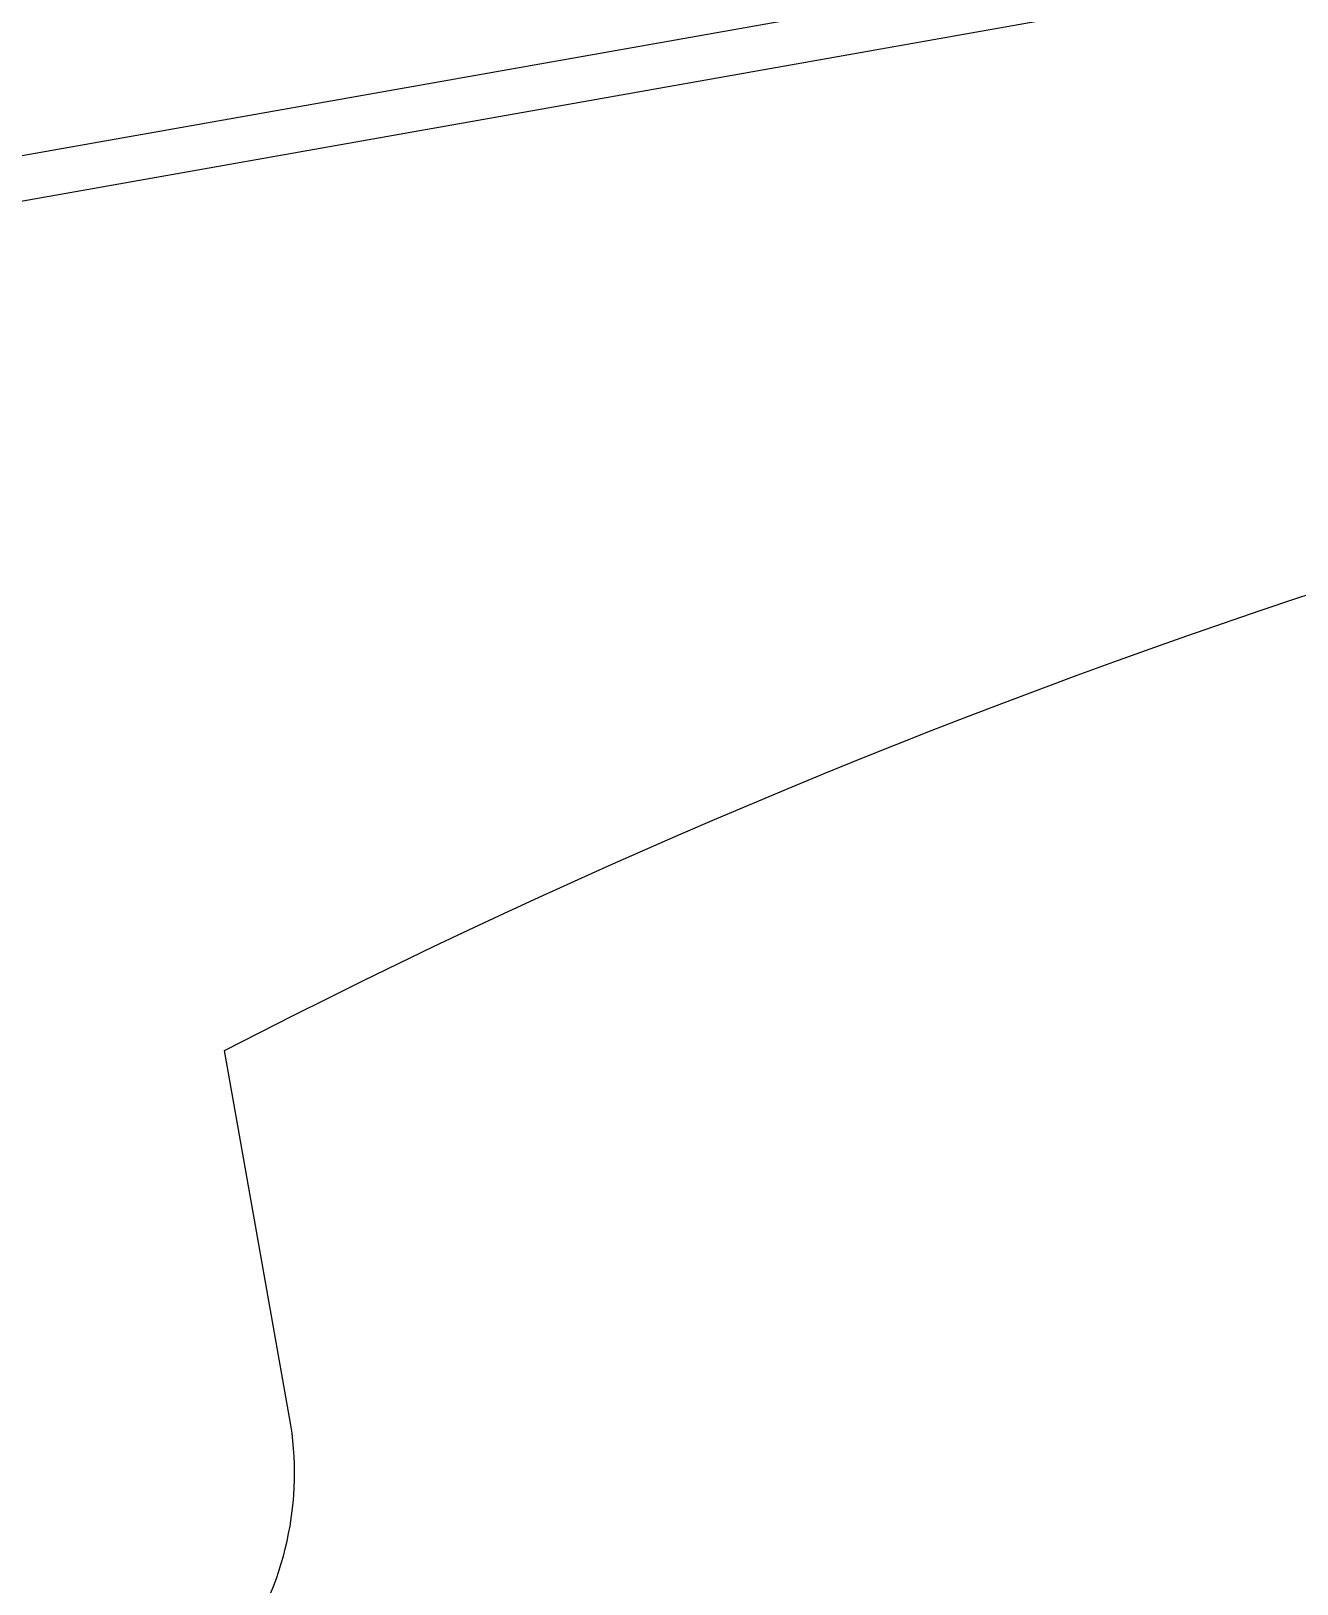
# Model space of a CAD drawing. Header units: millimetres. Extents: x -8417289 to 9420486, y 0 to 166066.
# Drawn here: x 73302.38 to 73306.52, y 105908.38 to 105913.45 of the extents above; entities that cross this region are included whole.
import ezdxf

# ---------------------------------------------------------------- set-up
doc = ezdxf.new("R2010")
doc.units = ezdxf.units.MM
doc.header["$MEASUREMENT"] = 0
doc.layers.add('АР_Размеры', color=175, linetype='Continuous', lineweight=9)
doc.layers.add('АР_Сущ Несущая стена', color=216, linetype='Continuous', lineweight=30)

msp = doc.modelspace()

# ---------------------------------------------------------------- linework, layer by layer
at = {"layer": 'АР_Размеры', "color": 5, "lineweight": 0, "ltscale": 100, "transparency": 33554687}
msp.add_lwpolyline([(73340.1577, 105919.7456), (73300.5355, 105912.7231)], dxfattribs=at)
msp.add_lwpolyline([(73340.1577, 105919.7456), (73300.5355, 105912.7231)], dxfattribs=at)
msp.add_lwpolyline([(73340.1577, 105919.7456), (73300.5355, 105912.7231)], dxfattribs=at)
msp.add_lwpolyline([(73340.1577, 105919.7456), (73300.5355, 105912.7231)], dxfattribs=at)
msp.add_lwpolyline([(73340.1577, 105919.7456), (73300.5355, 105912.7231)], dxfattribs=at)
msp.add_lwpolyline([(73340.1577, 105919.7456), (73300.5355, 105912.7231)], dxfattribs=at)
msp.add_lwpolyline([(73340.1577, 105919.7456), (73300.5355, 105912.7231)], dxfattribs=at)
msp.add_lwpolyline([(73340.1577, 105919.7456), (73300.5355, 105912.7231)], dxfattribs=at)
msp.add_lwpolyline([(73340.1577, 105919.7456), (73300.5355, 105912.7231)], dxfattribs=at)
msp.add_lwpolyline([(73340.1577, 105919.7456), (73300.5355, 105912.7231)], dxfattribs=at)
msp.add_lwpolyline([(73340.1577, 105919.7456), (73300.5355, 105912.7231)], dxfattribs=at)
msp.add_lwpolyline([(73340.1577, 105919.7456), (73300.5355, 105912.7231)], dxfattribs=at)
msp.add_lwpolyline([(73340.1577, 105919.7456), (73300.5355, 105912.7231)], dxfattribs=at)
msp.add_lwpolyline([(73340.1577, 105919.7456), (73300.5355, 105912.7231)], dxfattribs=at)
msp.add_lwpolyline([(73340.1577, 105919.7456), (73300.5355, 105912.7231)], dxfattribs=at)
msp.add_lwpolyline([(73340.1577, 105919.7456), (73300.5355, 105912.7231)], dxfattribs=at)
msp.add_lwpolyline([(73340.1577, 105919.7456), (73300.5355, 105912.7231)], dxfattribs=at)
msp.add_lwpolyline([(73340.1577, 105919.7456), (73300.5355, 105912.7231)], dxfattribs=at)
msp.add_lwpolyline([(73340.1577, 105919.7456), (73300.5355, 105912.7231)], dxfattribs=at)
msp.add_lwpolyline([(73340.1577, 105919.7456), (73300.5355, 105912.7231)], dxfattribs=at)
msp.add_lwpolyline([(73340.1577, 105919.7456), (73300.5355, 105912.7231)], dxfattribs=at)
msp.add_lwpolyline([(73340.1577, 105919.7456), (73300.5355, 105912.7231)], dxfattribs=at)
msp.add_lwpolyline([(73340.1577, 105919.7456), (73300.5355, 105912.7231)], dxfattribs=at)
msp.add_lwpolyline([(73340.1577, 105919.7456), (73300.5355, 105912.7231)], dxfattribs=at)
msp.add_lwpolyline([(73340.1577, 105919.7456), (73300.5355, 105912.7231)], dxfattribs=at)
msp.add_lwpolyline([(73340.1577, 105919.7456), (73300.5355, 105912.7231)], dxfattribs=at)
msp.add_lwpolyline([(73340.1577, 105919.7456), (73300.5355, 105912.7231)], dxfattribs=at)
msp.add_lwpolyline([(73340.1577, 105919.7456), (73300.5355, 105912.7231)], dxfattribs=at)
msp.add_lwpolyline([(73340.1577, 105919.7456), (73300.5355, 105912.7231)], dxfattribs=at)
msp.add_lwpolyline([(73340.1577, 105919.7456), (73300.5355, 105912.7231)], dxfattribs=at)
msp.add_lwpolyline([(73340.1577, 105919.7456), (73300.5355, 105912.7231)], dxfattribs=at)
msp.add_lwpolyline([(73340.1577, 105919.7456), (73300.5355, 105912.7231)], dxfattribs=at)
msp.add_lwpolyline([(73340.1577, 105919.7456), (73300.5355, 105912.7231)], dxfattribs=at)
msp.add_lwpolyline([(73340.1577, 105919.7456), (73300.5355, 105912.7231)], dxfattribs=at)
msp.add_lwpolyline([(73340.1577, 105919.7456), (73300.5355, 105912.7231)], dxfattribs=at)
msp.add_lwpolyline([(73340.1577, 105919.7456), (73300.5355, 105912.7231)], dxfattribs=at)
msp.add_lwpolyline([(73340.1577, 105919.7456), (73300.5355, 105912.7231)], dxfattribs=at)
msp.add_lwpolyline([(73340.1577, 105919.7456), (73300.5355, 105912.7231)], dxfattribs=at)
msp.add_lwpolyline([(73340.1577, 105919.7456), (73300.5355, 105912.7231)], dxfattribs=at)
msp.add_lwpolyline([(73340.1577, 105919.7456), (73300.5355, 105912.7231)], dxfattribs=at)
msp.add_lwpolyline([(73340.1577, 105919.7456), (73300.5355, 105912.7231)], dxfattribs=at)
msp.add_lwpolyline([(73340.1577, 105919.7456), (73300.5355, 105912.7231)], dxfattribs=at)
msp.add_lwpolyline([(73340.1577, 105919.7456), (73300.5355, 105912.7231)], dxfattribs=at)
msp.add_lwpolyline([(73340.1577, 105919.7456), (73300.5355, 105912.7231)], dxfattribs=at)
msp.add_lwpolyline([(73340.1577, 105919.7456), (73300.5355, 105912.7231)], dxfattribs=at)
msp.add_lwpolyline([(73340.1577, 105919.7456), (73300.5355, 105912.7231)], dxfattribs=at)
msp.add_lwpolyline([(73340.1577, 105919.7456), (73300.5355, 105912.7231)], dxfattribs=at)
msp.add_lwpolyline([(73340.1577, 105919.7456), (73300.5355, 105912.7231)], dxfattribs=at)
for points in [[(73286.9386, 105914.4522, -0.164997), (73288.8058, 105911.0541), (73288.8271, 105910.934, 0.414304), (73289.3217, 105910.5883), (73293.0433, 105911.2479, 0.228696), (73293.3441, 105911.4649, -0.319049), (73293.7875, 105911.683, -0.319002), (73294.1396, 105911.3363), (73294.3523, 105910.1358, -0.4144), (73294.2042, 105909.9238), (73293.9641, 105909.8812, 0.668339), (73293.8912, 105909.5512), (73295.3045, 105908.5635, 0.198883), (73295.7145, 105908.4729), (73299.7962, 105909.1964, 0.198883), (73300.1502, 105909.4223), (73301.1379, 105910.8356, 0.668339), (73300.9561, 105911.1204), (73300.716, 105911.0779, -0.4144), (73300.504, 105911.2261), (73300.2912, 105912.4266, -0.710202), (73300.994, 105912.8208, 0.228696), (73301.3511, 105912.7203), (73310.5246, 105914.3462, 0.414362)], [(73286.9386, 105914.4522, -0.164997), (73288.8058, 105911.0541), (73288.8271, 105910.934, 0.414304), (73289.3217, 105910.5883), (73293.0433, 105911.2479, 0.228696), (73293.3441, 105911.4649, -0.319049), (73293.7875, 105911.683, -0.319002), (73294.1396, 105911.3363), (73294.3523, 105910.1358, -0.4144), (73294.2042, 105909.9238), (73293.9641, 105909.8812, 0.668339), (73293.8912, 105909.5512), (73295.3045, 105908.5635, 0.198883), (73295.7145, 105908.4729), (73299.7962, 105909.1964, 0.198883), (73300.1502, 105909.4223), (73301.1379, 105910.8356, 0.668339), (73300.9561, 105911.1204), (73300.716, 105911.0779, -0.4144), (73300.504, 105911.2261), (73300.2912, 105912.4266, -0.710202), (73300.994, 105912.8208, 0.228696), (73301.3511, 105912.7203), (73310.5246, 105914.3462, 0.414362)], [(73286.9386, 105914.4522, -0.164997), (73288.8058, 105911.0541), (73288.8271, 105910.934, 0.414304), (73289.3217, 105910.5883), (73293.0433, 105911.2479, 0.228696), (73293.3441, 105911.4649, -0.319049), (73293.7875, 105911.683, -0.319002), (73294.1396, 105911.3363), (73294.3523, 105910.1358, -0.4144), (73294.2042, 105909.9238), (73293.9641, 105909.8812, 0.668339), (73293.8912, 105909.5512), (73295.3045, 105908.5635, 0.198883), (73295.7145, 105908.4729), (73299.7962, 105909.1964, 0.198883), (73300.1502, 105909.4223), (73301.1379, 105910.8356, 0.668339), (73300.9561, 105911.1204), (73300.716, 105911.0779, -0.4144), (73300.504, 105911.2261), (73300.2912, 105912.4266, -0.710202), (73300.994, 105912.8208, 0.228696), (73301.3511, 105912.7203), (73310.5246, 105914.3462, 0.414362)], [(73286.9386, 105914.4522, -0.164997), (73288.8058, 105911.0541), (73288.8271, 105910.934, 0.414304), (73289.3217, 105910.5883), (73293.0433, 105911.2479, 0.228696), (73293.3441, 105911.4649, -0.319049), (73293.7875, 105911.683, -0.319002), (73294.1396, 105911.3363), (73294.3523, 105910.1358, -0.4144), (73294.2042, 105909.9238), (73293.9641, 105909.8812, 0.668339), (73293.8912, 105909.5512), (73295.3045, 105908.5635, 0.198883), (73295.7145, 105908.4729), (73299.7962, 105909.1964, 0.198883), (73300.1502, 105909.4223), (73301.1379, 105910.8356, 0.668339), (73300.9561, 105911.1204), (73300.716, 105911.0779, -0.4144), (73300.504, 105911.2261), (73300.2912, 105912.4266, -0.710202), (73300.994, 105912.8208, 0.228696), (73301.3511, 105912.7203), (73310.5246, 105914.3462, 0.414362)], [(73286.9386, 105914.4522, -0.164997), (73288.8058, 105911.0541), (73288.8271, 105910.934, 0.414304), (73289.3217, 105910.5883), (73293.0433, 105911.2479, 0.228696), (73293.3441, 105911.4649, -0.319049), (73293.7875, 105911.683, -0.319002), (73294.1396, 105911.3363), (73294.3523, 105910.1358, -0.4144), (73294.2042, 105909.9238), (73293.9641, 105909.8812, 0.668339), (73293.8912, 105909.5512), (73295.3045, 105908.5635, 0.198883), (73295.7145, 105908.4729), (73299.7962, 105909.1964, 0.198883), (73300.1502, 105909.4223), (73301.1379, 105910.8356, 0.668339), (73300.9561, 105911.1204), (73300.716, 105911.0779, -0.4144), (73300.504, 105911.2261), (73300.2912, 105912.4266, -0.710202), (73300.994, 105912.8208, 0.228696), (73301.3511, 105912.7203), (73310.5246, 105914.3462, 0.414362)], [(73286.9386, 105914.4522, -0.164997), (73288.8058, 105911.0541), (73288.8271, 105910.934, 0.414304), (73289.3217, 105910.5883), (73293.0433, 105911.2479, 0.228696), (73293.3441, 105911.4649, -0.319049), (73293.7875, 105911.683, -0.319002), (73294.1396, 105911.3363), (73294.3523, 105910.1358, -0.4144), (73294.2042, 105909.9238), (73293.9641, 105909.8812, 0.668339), (73293.8912, 105909.5512), (73295.3045, 105908.5635, 0.198883), (73295.7145, 105908.4729), (73299.7962, 105909.1964, 0.198883), (73300.1502, 105909.4223), (73301.1379, 105910.8356, 0.668339), (73300.9561, 105911.1204), (73300.716, 105911.0779, -0.4144), (73300.504, 105911.2261), (73300.2912, 105912.4266, -0.710202), (73300.994, 105912.8208, 0.228696), (73301.3511, 105912.7203), (73310.5246, 105914.3462, 0.414362)], [(73286.9386, 105914.4522, -0.164997), (73288.8058, 105911.0541), (73288.8271, 105910.934, 0.414304), (73289.3217, 105910.5883), (73293.0433, 105911.2479, 0.228696), (73293.3441, 105911.4649, -0.319049), (73293.7875, 105911.683, -0.319002), (73294.1396, 105911.3363), (73294.3523, 105910.1358, -0.4144), (73294.2042, 105909.9238), (73293.9641, 105909.8812, 0.668339), (73293.8912, 105909.5512), (73295.3045, 105908.5635, 0.198883), (73295.7145, 105908.4729), (73299.7962, 105909.1964, 0.198883), (73300.1502, 105909.4223), (73301.1379, 105910.8356, 0.668339), (73300.9561, 105911.1204), (73300.716, 105911.0779, -0.4144), (73300.504, 105911.2261), (73300.2912, 105912.4266, -0.710202), (73300.994, 105912.8208, 0.228696), (73301.3511, 105912.7203), (73310.5246, 105914.3462, 0.414362)], [(73286.9386, 105914.4522, -0.164997), (73288.8058, 105911.0541), (73288.8271, 105910.934, 0.414304), (73289.3217, 105910.5883), (73293.0433, 105911.2479, 0.228696), (73293.3441, 105911.4649, -0.319049), (73293.7875, 105911.683, -0.319002), (73294.1396, 105911.3363), (73294.3523, 105910.1358, -0.4144), (73294.2042, 105909.9238), (73293.9641, 105909.8812, 0.668339), (73293.8912, 105909.5512), (73295.3045, 105908.5635, 0.198883), (73295.7145, 105908.4729), (73299.7962, 105909.1964, 0.198883), (73300.1502, 105909.4223), (73301.1379, 105910.8356, 0.668339), (73300.9561, 105911.1204), (73300.716, 105911.0779, -0.4144), (73300.504, 105911.2261), (73300.2912, 105912.4266, -0.710202), (73300.994, 105912.8208, 0.228696), (73301.3511, 105912.7203), (73310.5246, 105914.3462, 0.414362)], [(73286.9386, 105914.4522, -0.164997), (73288.8058, 105911.0541), (73288.8271, 105910.934, 0.414304), (73289.3217, 105910.5883), (73293.0433, 105911.2479, 0.228696), (73293.3441, 105911.4649, -0.319049), (73293.7875, 105911.683, -0.319002), (73294.1396, 105911.3363), (73294.3523, 105910.1358, -0.4144), (73294.2042, 105909.9238), (73293.9641, 105909.8812, 0.668339), (73293.8912, 105909.5512), (73295.3045, 105908.5635, 0.198883), (73295.7145, 105908.4729), (73299.7962, 105909.1964, 0.198883), (73300.1502, 105909.4223), (73301.1379, 105910.8356, 0.668339), (73300.9561, 105911.1204), (73300.716, 105911.0779, -0.4144), (73300.504, 105911.2261), (73300.2912, 105912.4266, -0.710202), (73300.994, 105912.8208, 0.228696), (73301.3511, 105912.7203), (73310.5246, 105914.3462, 0.414362)], [(73286.9386, 105914.4522, -0.164997), (73288.8058, 105911.0541), (73288.8271, 105910.934, 0.414304), (73289.3217, 105910.5883), (73293.0433, 105911.2479, 0.228696), (73293.3441, 105911.4649, -0.319049), (73293.7875, 105911.683, -0.319002), (73294.1396, 105911.3363), (73294.3523, 105910.1358, -0.4144), (73294.2042, 105909.9238), (73293.9641, 105909.8812, 0.668339), (73293.8912, 105909.5512), (73295.3045, 105908.5635, 0.198883), (73295.7145, 105908.4729), (73299.7962, 105909.1964, 0.198883), (73300.1502, 105909.4223), (73301.1379, 105910.8356, 0.668339), (73300.9561, 105911.1204), (73300.716, 105911.0779, -0.4144), (73300.504, 105911.2261), (73300.2912, 105912.4266, -0.710202), (73300.994, 105912.8208, 0.228696), (73301.3511, 105912.7203), (73310.5246, 105914.3462, 0.414362)], [(73286.9386, 105914.4522, -0.164997), (73288.8058, 105911.0541), (73288.8271, 105910.934, 0.414304), (73289.3217, 105910.5883), (73293.0433, 105911.2479, 0.228696), (73293.3441, 105911.4649, -0.319049), (73293.7875, 105911.683, -0.319002), (73294.1396, 105911.3363), (73294.3523, 105910.1358, -0.4144), (73294.2042, 105909.9238), (73293.9641, 105909.8812, 0.668339), (73293.8912, 105909.5512), (73295.3045, 105908.5635, 0.198883), (73295.7145, 105908.4729), (73299.7962, 105909.1964, 0.198883), (73300.1502, 105909.4223), (73301.1379, 105910.8356, 0.668339), (73300.9561, 105911.1204), (73300.716, 105911.0779, -0.4144), (73300.504, 105911.2261), (73300.2912, 105912.4266, -0.710202), (73300.994, 105912.8208, 0.228696), (73301.3511, 105912.7203), (73310.5246, 105914.3462, 0.414362)], [(73286.9386, 105914.4522, -0.164997), (73288.8058, 105911.0541), (73288.8271, 105910.934, 0.414304), (73289.3217, 105910.5883), (73293.0433, 105911.2479, 0.228696), (73293.3441, 105911.4649, -0.319049), (73293.7875, 105911.683, -0.319002), (73294.1396, 105911.3363), (73294.3523, 105910.1358, -0.4144), (73294.2042, 105909.9238), (73293.9641, 105909.8812, 0.668339), (73293.8912, 105909.5512), (73295.3045, 105908.5635, 0.198883), (73295.7145, 105908.4729), (73299.7962, 105909.1964, 0.198883), (73300.1502, 105909.4223), (73301.1379, 105910.8356, 0.668339), (73300.9561, 105911.1204), (73300.716, 105911.0779, -0.4144), (73300.504, 105911.2261), (73300.2912, 105912.4266, -0.710202), (73300.994, 105912.8208, 0.228696), (73301.3511, 105912.7203), (73310.5246, 105914.3462, 0.414362)], [(73286.9386, 105914.4522, -0.164997), (73288.8058, 105911.0541), (73288.8271, 105910.934, 0.414304), (73289.3217, 105910.5883), (73293.0433, 105911.2479, 0.228696), (73293.3441, 105911.4649, -0.319049), (73293.7875, 105911.683, -0.319002), (73294.1396, 105911.3363), (73294.3523, 105910.1358, -0.4144), (73294.2042, 105909.9238), (73293.9641, 105909.8812, 0.668339), (73293.8912, 105909.5512), (73295.3045, 105908.5635, 0.198883), (73295.7145, 105908.4729), (73299.7962, 105909.1964, 0.198883), (73300.1502, 105909.4223), (73301.1379, 105910.8356, 0.668339), (73300.9561, 105911.1204), (73300.716, 105911.0779, -0.4144), (73300.504, 105911.2261), (73300.2912, 105912.4266, -0.710202), (73300.994, 105912.8208, 0.228696), (73301.3511, 105912.7203), (73310.5246, 105914.3462, 0.414362)], [(73286.9386, 105914.4522, -0.164997), (73288.8058, 105911.0541), (73288.8271, 105910.934, 0.414304), (73289.3217, 105910.5883), (73293.0433, 105911.2479, 0.228696), (73293.3441, 105911.4649, -0.319049), (73293.7875, 105911.683, -0.319002), (73294.1396, 105911.3363), (73294.3523, 105910.1358, -0.4144), (73294.2042, 105909.9238), (73293.9641, 105909.8812, 0.668339), (73293.8912, 105909.5512), (73295.3045, 105908.5635, 0.198883), (73295.7145, 105908.4729), (73299.7962, 105909.1964, 0.198883), (73300.1502, 105909.4223), (73301.1379, 105910.8356, 0.668339), (73300.9561, 105911.1204), (73300.716, 105911.0779, -0.4144), (73300.504, 105911.2261), (73300.2912, 105912.4266, -0.710202), (73300.994, 105912.8208, 0.228696), (73301.3511, 105912.7203), (73310.5246, 105914.3462, 0.414362)], [(73286.9386, 105914.4522, -0.164997), (73288.8058, 105911.0541), (73288.8271, 105910.934, 0.414304), (73289.3217, 105910.5883), (73293.0433, 105911.2479, 0.228696), (73293.3441, 105911.4649, -0.319049), (73293.7875, 105911.683, -0.319002), (73294.1396, 105911.3363), (73294.3523, 105910.1358, -0.4144), (73294.2042, 105909.9238), (73293.9641, 105909.8812, 0.668339), (73293.8912, 105909.5512), (73295.3045, 105908.5635, 0.198883), (73295.7145, 105908.4729), (73299.7962, 105909.1964, 0.198883), (73300.1502, 105909.4223), (73301.1379, 105910.8356, 0.668339), (73300.9561, 105911.1204), (73300.716, 105911.0779, -0.4144), (73300.504, 105911.2261), (73300.2912, 105912.4266, -0.710202), (73300.994, 105912.8208, 0.228696), (73301.3511, 105912.7203), (73310.5246, 105914.3462, 0.414362)], [(73286.9386, 105914.4522, -0.164997), (73288.8058, 105911.0541), (73288.8271, 105910.934, 0.414304), (73289.3217, 105910.5883), (73293.0433, 105911.2479, 0.228696), (73293.3441, 105911.4649, -0.319049), (73293.7875, 105911.683, -0.319002), (73294.1396, 105911.3363), (73294.3523, 105910.1358, -0.4144), (73294.2042, 105909.9238), (73293.9641, 105909.8812, 0.668339), (73293.8912, 105909.5512), (73295.3045, 105908.5635, 0.198883), (73295.7145, 105908.4729), (73299.7962, 105909.1964, 0.198883), (73300.1502, 105909.4223), (73301.1379, 105910.8356, 0.668339), (73300.9561, 105911.1204), (73300.716, 105911.0779, -0.4144), (73300.504, 105911.2261), (73300.2912, 105912.4266, -0.710202), (73300.994, 105912.8208, 0.228696), (73301.3511, 105912.7203), (73310.5246, 105914.3462, 0.414362)], [(73286.9386, 105914.4522, -0.164997), (73288.8058, 105911.0541), (73288.8271, 105910.934, 0.414304), (73289.3217, 105910.5883), (73293.0433, 105911.2479, 0.228696), (73293.3441, 105911.4649, -0.319049), (73293.7875, 105911.683, -0.319002), (73294.1396, 105911.3363), (73294.3523, 105910.1358, -0.4144), (73294.2042, 105909.9238), (73293.9641, 105909.8812, 0.668339), (73293.8912, 105909.5512), (73295.3045, 105908.5635, 0.198883), (73295.7145, 105908.4729), (73299.7962, 105909.1964, 0.198883), (73300.1502, 105909.4223), (73301.1379, 105910.8356, 0.668339), (73300.9561, 105911.1204), (73300.716, 105911.0779, -0.4144), (73300.504, 105911.2261), (73300.2912, 105912.4266, -0.710202), (73300.994, 105912.8208, 0.228696), (73301.3511, 105912.7203), (73310.5246, 105914.3462, 0.414362)], [(73286.9386, 105914.4522, -0.164997), (73288.8058, 105911.0541), (73288.8271, 105910.934, 0.414304), (73289.3217, 105910.5883), (73293.0433, 105911.2479, 0.228696), (73293.3441, 105911.4649, -0.319049), (73293.7875, 105911.683, -0.319002), (73294.1396, 105911.3363), (73294.3523, 105910.1358, -0.4144), (73294.2042, 105909.9238), (73293.9641, 105909.8812, 0.668339), (73293.8912, 105909.5512), (73295.3045, 105908.5635, 0.198883), (73295.7145, 105908.4729), (73299.7962, 105909.1964, 0.198883), (73300.1502, 105909.4223), (73301.1379, 105910.8356, 0.668339), (73300.9561, 105911.1204), (73300.716, 105911.0779, -0.4144), (73300.504, 105911.2261), (73300.2912, 105912.4266, -0.710202), (73300.994, 105912.8208, 0.228696), (73301.3511, 105912.7203), (73310.5246, 105914.3462, 0.414362)], [(73286.9386, 105914.4522, -0.164997), (73288.8058, 105911.0541), (73288.8271, 105910.934, 0.414304), (73289.3217, 105910.5883), (73293.0433, 105911.2479, 0.228696), (73293.3441, 105911.4649, -0.319049), (73293.7875, 105911.683, -0.319002), (73294.1396, 105911.3363), (73294.3523, 105910.1358, -0.4144), (73294.2042, 105909.9238), (73293.9641, 105909.8812, 0.668339), (73293.8912, 105909.5512), (73295.3045, 105908.5635, 0.198883), (73295.7145, 105908.4729), (73299.7962, 105909.1964, 0.198883), (73300.1502, 105909.4223), (73301.1379, 105910.8356, 0.668339), (73300.9561, 105911.1204), (73300.716, 105911.0779, -0.4144), (73300.504, 105911.2261), (73300.2912, 105912.4266, -0.710202), (73300.994, 105912.8208, 0.228696), (73301.3511, 105912.7203), (73310.5246, 105914.3462, 0.414362)], [(73286.9386, 105914.4522, -0.164997), (73288.8058, 105911.0541), (73288.8271, 105910.934, 0.414304), (73289.3217, 105910.5883), (73293.0433, 105911.2479, 0.228696), (73293.3441, 105911.4649, -0.319049), (73293.7875, 105911.683, -0.319002), (73294.1396, 105911.3363), (73294.3523, 105910.1358, -0.4144), (73294.2042, 105909.9238), (73293.9641, 105909.8812, 0.668339), (73293.8912, 105909.5512), (73295.3045, 105908.5635, 0.198883), (73295.7145, 105908.4729), (73299.7962, 105909.1964, 0.198883), (73300.1502, 105909.4223), (73301.1379, 105910.8356, 0.668339), (73300.9561, 105911.1204), (73300.716, 105911.0779, -0.4144), (73300.504, 105911.2261), (73300.2912, 105912.4266, -0.710202), (73300.994, 105912.8208, 0.228696), (73301.3511, 105912.7203), (73310.5246, 105914.3462, 0.414362)], [(73286.9386, 105914.4522, -0.164997), (73288.8058, 105911.0541), (73288.8271, 105910.934, 0.414304), (73289.3217, 105910.5883), (73293.0433, 105911.2479, 0.228696), (73293.3441, 105911.4649, -0.319049), (73293.7875, 105911.683, -0.319002), (73294.1396, 105911.3363), (73294.3523, 105910.1358, -0.4144), (73294.2042, 105909.9238), (73293.9641, 105909.8812, 0.668339), (73293.8912, 105909.5512), (73295.3045, 105908.5635, 0.198883), (73295.7145, 105908.4729), (73299.7962, 105909.1964, 0.198883), (73300.1502, 105909.4223), (73301.1379, 105910.8356, 0.668339), (73300.9561, 105911.1204), (73300.716, 105911.0779, -0.4144), (73300.504, 105911.2261), (73300.2912, 105912.4266, -0.710202), (73300.994, 105912.8208, 0.228696), (73301.3511, 105912.7203), (73310.5246, 105914.3462, 0.414362)], [(73286.9386, 105914.4522, -0.164997), (73288.8058, 105911.0541), (73288.8271, 105910.934, 0.414304), (73289.3217, 105910.5883), (73293.0433, 105911.2479, 0.228696), (73293.3441, 105911.4649, -0.319049), (73293.7875, 105911.683, -0.319002), (73294.1396, 105911.3363), (73294.3523, 105910.1358, -0.4144), (73294.2042, 105909.9238), (73293.9641, 105909.8812, 0.668339), (73293.8912, 105909.5512), (73295.3045, 105908.5635, 0.198883), (73295.7145, 105908.4729), (73299.7962, 105909.1964, 0.198883), (73300.1502, 105909.4223), (73301.1379, 105910.8356, 0.668339), (73300.9561, 105911.1204), (73300.716, 105911.0779, -0.4144), (73300.504, 105911.2261), (73300.2912, 105912.4266, -0.710202), (73300.994, 105912.8208, 0.228696), (73301.3511, 105912.7203), (73310.5246, 105914.3462, 0.414362)], [(73286.9386, 105914.4522, -0.164997), (73288.8058, 105911.0541), (73288.8271, 105910.934, 0.414304), (73289.3217, 105910.5883), (73293.0433, 105911.2479, 0.228696), (73293.3441, 105911.4649, -0.319049), (73293.7875, 105911.683, -0.319002), (73294.1396, 105911.3363), (73294.3523, 105910.1358, -0.4144), (73294.2042, 105909.9238), (73293.9641, 105909.8812, 0.668339), (73293.8912, 105909.5512), (73295.3045, 105908.5635, 0.198883), (73295.7145, 105908.4729), (73299.7962, 105909.1964, 0.198883), (73300.1502, 105909.4223), (73301.1379, 105910.8356, 0.668339), (73300.9561, 105911.1204), (73300.716, 105911.0779, -0.4144), (73300.504, 105911.2261), (73300.2912, 105912.4266, -0.710202), (73300.994, 105912.8208, 0.228696), (73301.3511, 105912.7203), (73310.5246, 105914.3462, 0.414362)], [(73286.9386, 105914.4522, -0.164997), (73288.8058, 105911.0541), (73288.8271, 105910.934, 0.414304), (73289.3217, 105910.5883), (73293.0433, 105911.2479, 0.228696), (73293.3441, 105911.4649, -0.319049), (73293.7875, 105911.683, -0.319002), (73294.1396, 105911.3363), (73294.3523, 105910.1358, -0.4144), (73294.2042, 105909.9238), (73293.9641, 105909.8812, 0.668339), (73293.8912, 105909.5512), (73295.3045, 105908.5635, 0.198883), (73295.7145, 105908.4729), (73299.7962, 105909.1964, 0.198883), (73300.1502, 105909.4223), (73301.1379, 105910.8356, 0.668339), (73300.9561, 105911.1204), (73300.716, 105911.0779, -0.4144), (73300.504, 105911.2261), (73300.2912, 105912.4266, -0.710202), (73300.994, 105912.8208, 0.228696), (73301.3511, 105912.7203), (73310.5246, 105914.3462, 0.414362)], [(73286.9386, 105914.4522, -0.164997), (73288.8058, 105911.0541), (73288.8271, 105910.934, 0.414304), (73289.3217, 105910.5883), (73293.0433, 105911.2479, 0.228696), (73293.3441, 105911.4649, -0.319049), (73293.7875, 105911.683, -0.319002), (73294.1396, 105911.3363), (73294.3523, 105910.1358, -0.4144), (73294.2042, 105909.9238), (73293.9641, 105909.8812, 0.668339), (73293.8912, 105909.5512), (73295.3045, 105908.5635, 0.198883), (73295.7145, 105908.4729), (73299.7962, 105909.1964, 0.198883), (73300.1502, 105909.4223), (73301.1379, 105910.8356, 0.668339), (73300.9561, 105911.1204), (73300.716, 105911.0779, -0.4144), (73300.504, 105911.2261), (73300.2912, 105912.4266, -0.710202), (73300.994, 105912.8208, 0.228696), (73301.3511, 105912.7203), (73310.5246, 105914.3462, 0.414362)], [(73286.9386, 105914.4522, -0.164997), (73288.8058, 105911.0541), (73288.8271, 105910.934, 0.414304), (73289.3217, 105910.5883), (73293.0433, 105911.2479, 0.228696), (73293.3441, 105911.4649, -0.319049), (73293.7875, 105911.683, -0.319002), (73294.1396, 105911.3363), (73294.3523, 105910.1358, -0.4144), (73294.2042, 105909.9238), (73293.9641, 105909.8812, 0.668339), (73293.8912, 105909.5512), (73295.3045, 105908.5635, 0.198883), (73295.7145, 105908.4729), (73299.7962, 105909.1964, 0.198883), (73300.1502, 105909.4223), (73301.1379, 105910.8356, 0.668339), (73300.9561, 105911.1204), (73300.716, 105911.0779, -0.4144), (73300.504, 105911.2261), (73300.2912, 105912.4266, -0.710202), (73300.994, 105912.8208, 0.228696), (73301.3511, 105912.7203), (73310.5246, 105914.3462, 0.414362)], [(73286.9386, 105914.4522, -0.164997), (73288.8058, 105911.0541), (73288.8271, 105910.934, 0.414304), (73289.3217, 105910.5883), (73293.0433, 105911.2479, 0.228696), (73293.3441, 105911.4649, -0.319049), (73293.7875, 105911.683, -0.319002), (73294.1396, 105911.3363), (73294.3523, 105910.1358, -0.4144), (73294.2042, 105909.9238), (73293.9641, 105909.8812, 0.668339), (73293.8912, 105909.5512), (73295.3045, 105908.5635, 0.198883), (73295.7145, 105908.4729), (73299.7962, 105909.1964, 0.198883), (73300.1502, 105909.4223), (73301.1379, 105910.8356, 0.668339), (73300.9561, 105911.1204), (73300.716, 105911.0779, -0.4144), (73300.504, 105911.2261), (73300.2912, 105912.4266, -0.710202), (73300.994, 105912.8208, 0.228696), (73301.3511, 105912.7203), (73310.5246, 105914.3462, 0.414362)], [(73286.9386, 105914.4522, -0.164997), (73288.8058, 105911.0541), (73288.8271, 105910.934, 0.414304), (73289.3217, 105910.5883), (73293.0433, 105911.2479, 0.228696), (73293.3441, 105911.4649, -0.319049), (73293.7875, 105911.683, -0.319002), (73294.1396, 105911.3363), (73294.3523, 105910.1358, -0.4144), (73294.2042, 105909.9238), (73293.9641, 105909.8812, 0.668339), (73293.8912, 105909.5512), (73295.3045, 105908.5635, 0.198883), (73295.7145, 105908.4729), (73299.7962, 105909.1964, 0.198883), (73300.1502, 105909.4223), (73301.1379, 105910.8356, 0.668339), (73300.9561, 105911.1204), (73300.716, 105911.0779, -0.4144), (73300.504, 105911.2261), (73300.2912, 105912.4266, -0.710202), (73300.994, 105912.8208, 0.228696), (73301.3511, 105912.7203), (73310.5246, 105914.3462, 0.414362)], [(73286.9386, 105914.4522, -0.164997), (73288.8058, 105911.0541), (73288.8271, 105910.934, 0.414304), (73289.3217, 105910.5883), (73293.0433, 105911.2479, 0.228696), (73293.3441, 105911.4649, -0.319049), (73293.7875, 105911.683, -0.319002), (73294.1396, 105911.3363), (73294.3523, 105910.1358, -0.4144), (73294.2042, 105909.9238), (73293.9641, 105909.8812, 0.668339), (73293.8912, 105909.5512), (73295.3045, 105908.5635, 0.198883), (73295.7145, 105908.4729), (73299.7962, 105909.1964, 0.198883), (73300.1502, 105909.4223), (73301.1379, 105910.8356, 0.668339), (73300.9561, 105911.1204), (73300.716, 105911.0779, -0.4144), (73300.504, 105911.2261), (73300.2912, 105912.4266, -0.710202), (73300.994, 105912.8208, 0.228696), (73301.3511, 105912.7203), (73310.5246, 105914.3462, 0.414362)], [(73286.9386, 105914.4522, -0.164997), (73288.8058, 105911.0541), (73288.8271, 105910.934, 0.414304), (73289.3217, 105910.5883), (73293.0433, 105911.2479, 0.228696), (73293.3441, 105911.4649, -0.319049), (73293.7875, 105911.683, -0.319002), (73294.1396, 105911.3363), (73294.3523, 105910.1358, -0.4144), (73294.2042, 105909.9238), (73293.9641, 105909.8812, 0.668339), (73293.8912, 105909.5512), (73295.3045, 105908.5635, 0.198883), (73295.7145, 105908.4729), (73299.7962, 105909.1964, 0.198883), (73300.1502, 105909.4223), (73301.1379, 105910.8356, 0.668339), (73300.9561, 105911.1204), (73300.716, 105911.0779, -0.4144), (73300.504, 105911.2261), (73300.2912, 105912.4266, -0.710202), (73300.994, 105912.8208, 0.228696), (73301.3511, 105912.7203), (73310.5246, 105914.3462, 0.414362)], [(73286.9386, 105914.4522, -0.164997), (73288.8058, 105911.0541), (73288.8271, 105910.934, 0.414304), (73289.3217, 105910.5883), (73293.0433, 105911.2479, 0.228696), (73293.3441, 105911.4649, -0.319049), (73293.7875, 105911.683, -0.319002), (73294.1396, 105911.3363), (73294.3523, 105910.1358, -0.4144), (73294.2042, 105909.9238), (73293.9641, 105909.8812, 0.668339), (73293.8912, 105909.5512), (73295.3045, 105908.5635, 0.198883), (73295.7145, 105908.4729), (73299.7962, 105909.1964, 0.198883), (73300.1502, 105909.4223), (73301.1379, 105910.8356, 0.668339), (73300.9561, 105911.1204), (73300.716, 105911.0779, -0.4144), (73300.504, 105911.2261), (73300.2912, 105912.4266, -0.710202), (73300.994, 105912.8208, 0.228696), (73301.3511, 105912.7203), (73310.5246, 105914.3462, 0.414362)], [(73286.9386, 105914.4522, -0.164997), (73288.8058, 105911.0541), (73288.8271, 105910.934, 0.414304), (73289.3217, 105910.5883), (73293.0433, 105911.2479, 0.228696), (73293.3441, 105911.4649, -0.319049), (73293.7875, 105911.683, -0.319002), (73294.1396, 105911.3363), (73294.3523, 105910.1358, -0.4144), (73294.2042, 105909.9238), (73293.9641, 105909.8812, 0.668339), (73293.8912, 105909.5512), (73295.3045, 105908.5635, 0.198883), (73295.7145, 105908.4729), (73299.7962, 105909.1964, 0.198883), (73300.1502, 105909.4223), (73301.1379, 105910.8356, 0.668339), (73300.9561, 105911.1204), (73300.716, 105911.0779, -0.4144), (73300.504, 105911.2261), (73300.2912, 105912.4266, -0.710202), (73300.994, 105912.8208, 0.228696), (73301.3511, 105912.7203), (73310.5246, 105914.3462, 0.414362)], [(73286.9386, 105914.4522, -0.164997), (73288.8058, 105911.0541), (73288.8271, 105910.934, 0.414304), (73289.3217, 105910.5883), (73293.0433, 105911.2479, 0.228696), (73293.3441, 105911.4649, -0.319049), (73293.7875, 105911.683, -0.319002), (73294.1396, 105911.3363), (73294.3523, 105910.1358, -0.4144), (73294.2042, 105909.9238), (73293.9641, 105909.8812, 0.668339), (73293.8912, 105909.5512), (73295.3045, 105908.5635, 0.198883), (73295.7145, 105908.4729), (73299.7962, 105909.1964, 0.198883), (73300.1502, 105909.4223), (73301.1379, 105910.8356, 0.668339), (73300.9561, 105911.1204), (73300.716, 105911.0779, -0.4144), (73300.504, 105911.2261), (73300.2912, 105912.4266, -0.710202), (73300.994, 105912.8208, 0.228696), (73301.3511, 105912.7203), (73310.5246, 105914.3462, 0.414362)], [(73286.9386, 105914.4522, -0.164997), (73288.8058, 105911.0541), (73288.8271, 105910.934, 0.414304), (73289.3217, 105910.5883), (73293.0433, 105911.2479, 0.228696), (73293.3441, 105911.4649, -0.319049), (73293.7875, 105911.683, -0.319002), (73294.1396, 105911.3363), (73294.3523, 105910.1358, -0.4144), (73294.2042, 105909.9238), (73293.9641, 105909.8812, 0.668339), (73293.8912, 105909.5512), (73295.3045, 105908.5635, 0.198883), (73295.7145, 105908.4729), (73299.7962, 105909.1964, 0.198883), (73300.1502, 105909.4223), (73301.1379, 105910.8356, 0.668339), (73300.9561, 105911.1204), (73300.716, 105911.0779, -0.4144), (73300.504, 105911.2261), (73300.2912, 105912.4266, -0.710202), (73300.994, 105912.8208, 0.228696), (73301.3511, 105912.7203), (73310.5246, 105914.3462, 0.414362)], [(73286.9386, 105914.4522, -0.164997), (73288.8058, 105911.0541), (73288.8271, 105910.934, 0.414304), (73289.3217, 105910.5883), (73293.0433, 105911.2479, 0.228696), (73293.3441, 105911.4649, -0.319049), (73293.7875, 105911.683, -0.319002), (73294.1396, 105911.3363), (73294.3523, 105910.1358, -0.4144), (73294.2042, 105909.9238), (73293.9641, 105909.8812, 0.668339), (73293.8912, 105909.5512), (73295.3045, 105908.5635, 0.198883), (73295.7145, 105908.4729), (73299.7962, 105909.1964, 0.198883), (73300.1502, 105909.4223), (73301.1379, 105910.8356, 0.668339), (73300.9561, 105911.1204), (73300.716, 105911.0779, -0.4144), (73300.504, 105911.2261), (73300.2912, 105912.4266, -0.710202), (73300.994, 105912.8208, 0.228696), (73301.3511, 105912.7203), (73310.5246, 105914.3462, 0.414362)], [(73286.9386, 105914.4522, -0.164997), (73288.8058, 105911.0541), (73288.8271, 105910.934, 0.414304), (73289.3217, 105910.5883), (73293.0433, 105911.2479, 0.228696), (73293.3441, 105911.4649, -0.319049), (73293.7875, 105911.683, -0.319002), (73294.1396, 105911.3363), (73294.3523, 105910.1358, -0.4144), (73294.2042, 105909.9238), (73293.9641, 105909.8812, 0.668339), (73293.8912, 105909.5512), (73295.3045, 105908.5635, 0.198883), (73295.7145, 105908.4729), (73299.7962, 105909.1964, 0.198883), (73300.1502, 105909.4223), (73301.1379, 105910.8356, 0.668339), (73300.9561, 105911.1204), (73300.716, 105911.0779, -0.4144), (73300.504, 105911.2261), (73300.2912, 105912.4266, -0.710202), (73300.994, 105912.8208, 0.228696), (73301.3511, 105912.7203), (73310.5246, 105914.3462, 0.414362)], [(73286.9386, 105914.4522, -0.164997), (73288.8058, 105911.0541), (73288.8271, 105910.934, 0.414304), (73289.3217, 105910.5883), (73293.0433, 105911.2479, 0.228696), (73293.3441, 105911.4649, -0.319049), (73293.7875, 105911.683, -0.319002), (73294.1396, 105911.3363), (73294.3523, 105910.1358, -0.4144), (73294.2042, 105909.9238), (73293.9641, 105909.8812, 0.668339), (73293.8912, 105909.5512), (73295.3045, 105908.5635, 0.198883), (73295.7145, 105908.4729), (73299.7962, 105909.1964, 0.198883), (73300.1502, 105909.4223), (73301.1379, 105910.8356, 0.668339), (73300.9561, 105911.1204), (73300.716, 105911.0779, -0.4144), (73300.504, 105911.2261), (73300.2912, 105912.4266, -0.710202), (73300.994, 105912.8208, 0.228696), (73301.3511, 105912.7203), (73310.5246, 105914.3462, 0.414362)], [(73286.9386, 105914.4522, -0.164997), (73288.8058, 105911.0541), (73288.8271, 105910.934, 0.414304), (73289.3217, 105910.5883), (73293.0433, 105911.2479, 0.228696), (73293.3441, 105911.4649, -0.319049), (73293.7875, 105911.683, -0.319002), (73294.1396, 105911.3363), (73294.3523, 105910.1358, -0.4144), (73294.2042, 105909.9238), (73293.9641, 105909.8812, 0.668339), (73293.8912, 105909.5512), (73295.3045, 105908.5635, 0.198883), (73295.7145, 105908.4729), (73299.7962, 105909.1964, 0.198883), (73300.1502, 105909.4223), (73301.1379, 105910.8356, 0.668339), (73300.9561, 105911.1204), (73300.716, 105911.0779, -0.4144), (73300.504, 105911.2261), (73300.2912, 105912.4266, -0.710202), (73300.994, 105912.8208, 0.228696), (73301.3511, 105912.7203), (73310.5246, 105914.3462, 0.414362)], [(73286.9386, 105914.4522, -0.164997), (73288.8058, 105911.0541), (73288.8271, 105910.934, 0.414304), (73289.3217, 105910.5883), (73293.0433, 105911.2479, 0.228696), (73293.3441, 105911.4649, -0.319049), (73293.7875, 105911.683, -0.319002), (73294.1396, 105911.3363), (73294.3523, 105910.1358, -0.4144), (73294.2042, 105909.9238), (73293.9641, 105909.8812, 0.668339), (73293.8912, 105909.5512), (73295.3045, 105908.5635, 0.198883), (73295.7145, 105908.4729), (73299.7962, 105909.1964, 0.198883), (73300.1502, 105909.4223), (73301.1379, 105910.8356, 0.668339), (73300.9561, 105911.1204), (73300.716, 105911.0779, -0.4144), (73300.504, 105911.2261), (73300.2912, 105912.4266, -0.710202), (73300.994, 105912.8208, 0.228696), (73301.3511, 105912.7203), (73310.5246, 105914.3462, 0.414362)], [(73286.9386, 105914.4522, -0.164997), (73288.8058, 105911.0541), (73288.8271, 105910.934, 0.414304), (73289.3217, 105910.5883), (73293.0433, 105911.2479, 0.228696), (73293.3441, 105911.4649, -0.319049), (73293.7875, 105911.683, -0.319002), (73294.1396, 105911.3363), (73294.3523, 105910.1358, -0.4144), (73294.2042, 105909.9238), (73293.9641, 105909.8812, 0.668339), (73293.8912, 105909.5512), (73295.3045, 105908.5635, 0.198883), (73295.7145, 105908.4729), (73299.7962, 105909.1964, 0.198883), (73300.1502, 105909.4223), (73301.1379, 105910.8356, 0.668339), (73300.9561, 105911.1204), (73300.716, 105911.0779, -0.4144), (73300.504, 105911.2261), (73300.2912, 105912.4266, -0.710202), (73300.994, 105912.8208, 0.228696), (73301.3511, 105912.7203), (73310.5246, 105914.3462, 0.414362)], [(73286.9386, 105914.4522, -0.164997), (73288.8058, 105911.0541), (73288.8271, 105910.934, 0.414304), (73289.3217, 105910.5883), (73293.0433, 105911.2479, 0.228696), (73293.3441, 105911.4649, -0.319049), (73293.7875, 105911.683, -0.319002), (73294.1396, 105911.3363), (73294.3523, 105910.1358, -0.4144), (73294.2042, 105909.9238), (73293.9641, 105909.8812, 0.668339), (73293.8912, 105909.5512), (73295.3045, 105908.5635, 0.198883), (73295.7145, 105908.4729), (73299.7962, 105909.1964, 0.198883), (73300.1502, 105909.4223), (73301.1379, 105910.8356, 0.668339), (73300.9561, 105911.1204), (73300.716, 105911.0779, -0.4144), (73300.504, 105911.2261), (73300.2912, 105912.4266, -0.710202), (73300.994, 105912.8208, 0.228696), (73301.3511, 105912.7203), (73310.5246, 105914.3462, 0.414362)], [(73286.9386, 105914.4522, -0.164997), (73288.8058, 105911.0541), (73288.8271, 105910.934, 0.414304), (73289.3217, 105910.5883), (73293.0433, 105911.2479, 0.228696), (73293.3441, 105911.4649, -0.319049), (73293.7875, 105911.683, -0.319002), (73294.1396, 105911.3363), (73294.3523, 105910.1358, -0.4144), (73294.2042, 105909.9238), (73293.9641, 105909.8812, 0.668339), (73293.8912, 105909.5512), (73295.3045, 105908.5635, 0.198883), (73295.7145, 105908.4729), (73299.7962, 105909.1964, 0.198883), (73300.1502, 105909.4223), (73301.1379, 105910.8356, 0.668339), (73300.9561, 105911.1204), (73300.716, 105911.0779, -0.4144), (73300.504, 105911.2261), (73300.2912, 105912.4266, -0.710202), (73300.994, 105912.8208, 0.228696), (73301.3511, 105912.7203), (73310.5246, 105914.3462, 0.414362)], [(73286.9386, 105914.4522, -0.164997), (73288.8058, 105911.0541), (73288.8271, 105910.934, 0.414304), (73289.3217, 105910.5883), (73293.0433, 105911.2479, 0.228696), (73293.3441, 105911.4649, -0.319049), (73293.7875, 105911.683, -0.319002), (73294.1396, 105911.3363), (73294.3523, 105910.1358, -0.4144), (73294.2042, 105909.9238), (73293.9641, 105909.8812, 0.668339), (73293.8912, 105909.5512), (73295.3045, 105908.5635, 0.198883), (73295.7145, 105908.4729), (73299.7962, 105909.1964, 0.198883), (73300.1502, 105909.4223), (73301.1379, 105910.8356, 0.668339), (73300.9561, 105911.1204), (73300.716, 105911.0779, -0.4144), (73300.504, 105911.2261), (73300.2912, 105912.4266, -0.710202), (73300.994, 105912.8208, 0.228696), (73301.3511, 105912.7203), (73310.5246, 105914.3462, 0.414362)], [(73286.9386, 105914.4522, -0.164997), (73288.8058, 105911.0541), (73288.8271, 105910.934, 0.414304), (73289.3217, 105910.5883), (73293.0433, 105911.2479, 0.228696), (73293.3441, 105911.4649, -0.319049), (73293.7875, 105911.683, -0.319002), (73294.1396, 105911.3363), (73294.3523, 105910.1358, -0.4144), (73294.2042, 105909.9238), (73293.9641, 105909.8812, 0.668339), (73293.8912, 105909.5512), (73295.3045, 105908.5635, 0.198883), (73295.7145, 105908.4729), (73299.7962, 105909.1964, 0.198883), (73300.1502, 105909.4223), (73301.1379, 105910.8356, 0.668339), (73300.9561, 105911.1204), (73300.716, 105911.0779, -0.4144), (73300.504, 105911.2261), (73300.2912, 105912.4266, -0.710202), (73300.994, 105912.8208, 0.228696), (73301.3511, 105912.7203), (73310.5246, 105914.3462, 0.414362)], [(73286.9386, 105914.4522, -0.164997), (73288.8058, 105911.0541), (73288.8271, 105910.934, 0.414304), (73289.3217, 105910.5883), (73293.0433, 105911.2479, 0.228696), (73293.3441, 105911.4649, -0.319049), (73293.7875, 105911.683, -0.319002), (73294.1396, 105911.3363), (73294.3523, 105910.1358, -0.4144), (73294.2042, 105909.9238), (73293.9641, 105909.8812, 0.668339), (73293.8912, 105909.5512), (73295.3045, 105908.5635, 0.198883), (73295.7145, 105908.4729), (73299.7962, 105909.1964, 0.198883), (73300.1502, 105909.4223), (73301.1379, 105910.8356, 0.668339), (73300.9561, 105911.1204), (73300.716, 105911.0779, -0.4144), (73300.504, 105911.2261), (73300.2912, 105912.4266, -0.710202), (73300.994, 105912.8208, 0.228696), (73301.3511, 105912.7203), (73310.5246, 105914.3462, 0.414362)], [(73286.9386, 105914.4522, -0.164997), (73288.8058, 105911.0541), (73288.8271, 105910.934, 0.414304), (73289.3217, 105910.5883), (73293.0433, 105911.2479, 0.228696), (73293.3441, 105911.4649, -0.319049), (73293.7875, 105911.683, -0.319002), (73294.1396, 105911.3363), (73294.3523, 105910.1358, -0.4144), (73294.2042, 105909.9238), (73293.9641, 105909.8812, 0.668339), (73293.8912, 105909.5512), (73295.3045, 105908.5635, 0.198883), (73295.7145, 105908.4729), (73299.7962, 105909.1964, 0.198883), (73300.1502, 105909.4223), (73301.1379, 105910.8356, 0.668339), (73300.9561, 105911.1204), (73300.716, 105911.0779, -0.4144), (73300.504, 105911.2261), (73300.2912, 105912.4266, -0.710202), (73300.994, 105912.8208, 0.228696), (73301.3511, 105912.7203), (73310.5246, 105914.3462, 0.414362)], [(73286.9386, 105914.4522, -0.164997), (73288.8058, 105911.0541), (73288.8271, 105910.934, 0.414304), (73289.3217, 105910.5883), (73293.0433, 105911.2479, 0.228696), (73293.3441, 105911.4649, -0.319049), (73293.7875, 105911.683, -0.319002), (73294.1396, 105911.3363), (73294.3523, 105910.1358, -0.4144), (73294.2042, 105909.9238), (73293.9641, 105909.8812, 0.668339), (73293.8912, 105909.5512), (73295.3045, 105908.5635, 0.198883), (73295.7145, 105908.4729), (73299.7962, 105909.1964, 0.198883), (73300.1502, 105909.4223), (73301.1379, 105910.8356, 0.668339), (73300.9561, 105911.1204), (73300.716, 105911.0779, -0.4144), (73300.504, 105911.2261), (73300.2912, 105912.4266, -0.710202), (73300.994, 105912.8208, 0.228696), (73301.3511, 105912.7203), (73310.5246, 105914.3462, 0.414362)], [(73286.9386, 105914.4522, -0.164997), (73288.8058, 105911.0541), (73288.8271, 105910.934, 0.414304), (73289.3217, 105910.5883), (73293.0433, 105911.2479, 0.228696), (73293.3441, 105911.4649, -0.319049), (73293.7875, 105911.683, -0.319002), (73294.1396, 105911.3363), (73294.3523, 105910.1358, -0.4144), (73294.2042, 105909.9238), (73293.9641, 105909.8812, 0.668339), (73293.8912, 105909.5512), (73295.3045, 105908.5635, 0.198883), (73295.7145, 105908.4729), (73299.7962, 105909.1964, 0.198883), (73300.1502, 105909.4223), (73301.1379, 105910.8356, 0.668339), (73300.9561, 105911.1204), (73300.716, 105911.0779, -0.4144), (73300.504, 105911.2261), (73300.2912, 105912.4266, -0.710202), (73300.994, 105912.8208, 0.228696), (73301.3511, 105912.7203), (73310.5246, 105914.3462, 0.414362)], [(73295.0644, 105906.4199), (73302.3875, 105907.7178, 0.414326), (73303.2272, 105908.9192), (73303.0144, 105910.1197, -0.082799), (73310.7139, 105912.5978), (73320.438, 105914.3213)], [(73295.0644, 105906.4199), (73302.3875, 105907.7178, 0.414326), (73303.2272, 105908.9192), (73303.0144, 105910.1197, -0.082799), (73310.7139, 105912.5978), (73320.438, 105914.3213)], [(73295.0644, 105906.4199), (73302.3875, 105907.7178, 0.414326), (73303.2272, 105908.9192), (73303.0144, 105910.1197, -0.082799), (73310.7139, 105912.5978), (73320.438, 105914.3213)], [(73295.0644, 105906.4199), (73302.3875, 105907.7178, 0.414326), (73303.2272, 105908.9192), (73303.0144, 105910.1197, -0.082799), (73310.7139, 105912.5978), (73320.438, 105914.3213)], [(73295.0644, 105906.4199), (73302.3875, 105907.7178, 0.414326), (73303.2272, 105908.9192), (73303.0144, 105910.1197, -0.082799), (73310.7139, 105912.5978), (73320.438, 105914.3213)], [(73295.0644, 105906.4199), (73302.3875, 105907.7178, 0.414326), (73303.2272, 105908.9192), (73303.0144, 105910.1197, -0.082799), (73310.7139, 105912.5978), (73320.438, 105914.3213)], [(73295.0644, 105906.4199), (73302.3875, 105907.7178, 0.414326), (73303.2272, 105908.9192), (73303.0144, 105910.1197, -0.082799), (73310.7139, 105912.5978), (73320.438, 105914.3213)], [(73295.0644, 105906.4199), (73302.3875, 105907.7178, 0.414326), (73303.2272, 105908.9192), (73303.0144, 105910.1197, -0.082799), (73310.7139, 105912.5978), (73320.438, 105914.3213)], [(73295.0644, 105906.4199), (73302.3875, 105907.7178, 0.414326), (73303.2272, 105908.9192), (73303.0144, 105910.1197, -0.082799), (73310.7139, 105912.5978), (73320.438, 105914.3213)], [(73295.0644, 105906.4199), (73302.3875, 105907.7178, 0.414326), (73303.2272, 105908.9192), (73303.0144, 105910.1197, -0.082799), (73310.7139, 105912.5978), (73320.438, 105914.3213)], [(73295.0644, 105906.4199), (73302.3875, 105907.7178, 0.414326), (73303.2272, 105908.9192), (73303.0144, 105910.1197, -0.082799), (73310.7139, 105912.5978), (73320.438, 105914.3213)], [(73295.0644, 105906.4199), (73302.3875, 105907.7178, 0.414326), (73303.2272, 105908.9192), (73303.0144, 105910.1197, -0.082799), (73310.7139, 105912.5978), (73320.438, 105914.3213)], [(73295.0644, 105906.4199), (73302.3875, 105907.7178, 0.414326), (73303.2272, 105908.9192), (73303.0144, 105910.1197, -0.082799), (73310.7139, 105912.5978), (73320.438, 105914.3213)], [(73295.0644, 105906.4199), (73302.3875, 105907.7178, 0.414326), (73303.2272, 105908.9192), (73303.0144, 105910.1197, -0.082799), (73310.7139, 105912.5978), (73320.438, 105914.3213)], [(73295.0644, 105906.4199), (73302.3875, 105907.7178, 0.414326), (73303.2272, 105908.9192), (73303.0144, 105910.1197, -0.082799), (73310.7139, 105912.5978), (73320.438, 105914.3213)], [(73295.0644, 105906.4199), (73302.3875, 105907.7178, 0.414326), (73303.2272, 105908.9192), (73303.0144, 105910.1197, -0.082799), (73310.7139, 105912.5978), (73320.438, 105914.3213)], [(73295.0644, 105906.4199), (73302.3875, 105907.7178, 0.414326), (73303.2272, 105908.9192), (73303.0144, 105910.1197, -0.082799), (73310.7139, 105912.5978), (73320.438, 105914.3213)], [(73295.0644, 105906.4199), (73302.3875, 105907.7178, 0.414326), (73303.2272, 105908.9192), (73303.0144, 105910.1197, -0.082799), (73310.7139, 105912.5978), (73320.438, 105914.3213)], [(73295.0644, 105906.4199), (73302.3875, 105907.7178, 0.414326), (73303.2272, 105908.9192), (73303.0144, 105910.1197, -0.082799), (73310.7139, 105912.5978), (73320.438, 105914.3213)], [(73295.0644, 105906.4199), (73302.3875, 105907.7178, 0.414326), (73303.2272, 105908.9192), (73303.0144, 105910.1197, -0.082799), (73310.7139, 105912.5978), (73320.438, 105914.3213)], [(73295.0644, 105906.4199), (73302.3875, 105907.7178, 0.414326), (73303.2272, 105908.9192), (73303.0144, 105910.1197, -0.082799), (73310.7139, 105912.5978), (73320.438, 105914.3213)], [(73295.0644, 105906.4199), (73302.3875, 105907.7178, 0.414326), (73303.2272, 105908.9192), (73303.0144, 105910.1197, -0.082799), (73310.7139, 105912.5978), (73320.438, 105914.3213)], [(73295.0644, 105906.4199), (73302.3875, 105907.7178, 0.414326), (73303.2272, 105908.9192), (73303.0144, 105910.1197, -0.082799), (73310.7139, 105912.5978), (73320.438, 105914.3213)], [(73295.0644, 105906.4199), (73302.3875, 105907.7178, 0.414326), (73303.2272, 105908.9192), (73303.0144, 105910.1197, -0.082799), (73310.7139, 105912.5978), (73320.438, 105914.3213)], [(73295.0644, 105906.4199), (73302.3875, 105907.7178, 0.414326), (73303.2272, 105908.9192), (73303.0144, 105910.1197, -0.082799), (73310.7139, 105912.5978), (73320.438, 105914.3213)], [(73295.0644, 105906.4199), (73302.3875, 105907.7178, 0.414326), (73303.2272, 105908.9192), (73303.0144, 105910.1197, -0.082799), (73310.7139, 105912.5978), (73320.438, 105914.3213)], [(73295.0644, 105906.4199), (73302.3875, 105907.7178, 0.414326), (73303.2272, 105908.9192), (73303.0144, 105910.1197, -0.082799), (73310.7139, 105912.5978), (73320.438, 105914.3213)], [(73295.0644, 105906.4199), (73302.3875, 105907.7178, 0.414326), (73303.2272, 105908.9192), (73303.0144, 105910.1197, -0.082799), (73310.7139, 105912.5978), (73320.438, 105914.3213)], [(73295.0644, 105906.4199), (73302.3875, 105907.7178, 0.414326), (73303.2272, 105908.9192), (73303.0144, 105910.1197, -0.082799), (73310.7139, 105912.5978), (73320.438, 105914.3213)], [(73295.0644, 105906.4199), (73302.3875, 105907.7178, 0.414326), (73303.2272, 105908.9192), (73303.0144, 105910.1197, -0.082799), (73310.7139, 105912.5978), (73320.438, 105914.3213)], [(73295.0644, 105906.4199), (73302.3875, 105907.7178, 0.414326), (73303.2272, 105908.9192), (73303.0144, 105910.1197, -0.082799), (73310.7139, 105912.5978), (73320.438, 105914.3213)], [(73295.0644, 105906.4199), (73302.3875, 105907.7178, 0.414326), (73303.2272, 105908.9192), (73303.0144, 105910.1197, -0.082799), (73310.7139, 105912.5978), (73320.438, 105914.3213)], [(73295.0644, 105906.4199), (73302.3875, 105907.7178, 0.414326), (73303.2272, 105908.9192), (73303.0144, 105910.1197, -0.082799), (73310.7139, 105912.5978), (73320.438, 105914.3213)], [(73295.0644, 105906.4199), (73302.3875, 105907.7178, 0.414326), (73303.2272, 105908.9192), (73303.0144, 105910.1197, -0.082799), (73310.7139, 105912.5978), (73320.438, 105914.3213)], [(73295.0644, 105906.4199), (73302.3875, 105907.7178, 0.414326), (73303.2272, 105908.9192), (73303.0144, 105910.1197, -0.082799), (73310.7139, 105912.5978), (73320.438, 105914.3213)], [(73295.0644, 105906.4199), (73302.3875, 105907.7178, 0.414326), (73303.2272, 105908.9192), (73303.0144, 105910.1197, -0.082799), (73310.7139, 105912.5978), (73320.438, 105914.3213)], [(73295.0644, 105906.4199), (73302.3875, 105907.7178, 0.414326), (73303.2272, 105908.9192), (73303.0144, 105910.1197, -0.082799), (73310.7139, 105912.5978), (73320.438, 105914.3213)], [(73295.0644, 105906.4199), (73302.3875, 105907.7178, 0.414326), (73303.2272, 105908.9192), (73303.0144, 105910.1197, -0.082799), (73310.7139, 105912.5978), (73320.438, 105914.3213)], [(73295.0644, 105906.4199), (73302.3875, 105907.7178, 0.414326), (73303.2272, 105908.9192), (73303.0144, 105910.1197, -0.082799), (73310.7139, 105912.5978), (73320.438, 105914.3213)], [(73295.0644, 105906.4199), (73302.3875, 105907.7178, 0.414326), (73303.2272, 105908.9192), (73303.0144, 105910.1197, -0.082799), (73310.7139, 105912.5978), (73320.438, 105914.3213)], [(73295.0644, 105906.4199), (73302.3875, 105907.7178, 0.414326), (73303.2272, 105908.9192), (73303.0144, 105910.1197, -0.082799), (73310.7139, 105912.5978), (73320.438, 105914.3213)], [(73295.0644, 105906.4199), (73302.3875, 105907.7178, 0.414326), (73303.2272, 105908.9192), (73303.0144, 105910.1197, -0.082799), (73310.7139, 105912.5978), (73320.438, 105914.3213)], [(73295.0644, 105906.4199), (73302.3875, 105907.7178, 0.414326), (73303.2272, 105908.9192), (73303.0144, 105910.1197, -0.082799), (73310.7139, 105912.5978), (73320.438, 105914.3213)], [(73295.0644, 105906.4199), (73302.3875, 105907.7178, 0.414326), (73303.2272, 105908.9192), (73303.0144, 105910.1197, -0.082799), (73310.7139, 105912.5978), (73320.438, 105914.3213)], [(73295.0644, 105906.4199), (73302.3875, 105907.7178, 0.414326), (73303.2272, 105908.9192), (73303.0144, 105910.1197, -0.082799), (73310.7139, 105912.5978), (73320.438, 105914.3213)], [(73295.0644, 105906.4199), (73302.3875, 105907.7178, 0.414326), (73303.2272, 105908.9192), (73303.0144, 105910.1197, -0.082799), (73310.7139, 105912.5978), (73320.438, 105914.3213)], [(73295.0644, 105906.4199), (73302.3875, 105907.7178, 0.414326), (73303.2272, 105908.9192), (73303.0144, 105910.1197, -0.082799), (73310.7139, 105912.5978), (73320.438, 105914.3213)], [(73295.0644, 105906.4199), (73302.3875, 105907.7178, 0.414326), (73303.2272, 105908.9192), (73303.0144, 105910.1197, -0.082799), (73310.7139, 105912.5978), (73320.438, 105914.3213)]]:
    msp.add_lwpolyline(points, format="xyb", dxfattribs=at)
at = {"layer": 'АР_Сущ Несущая стена', "lineweight": 18, "ltscale": 100}
msp.add_arc((72770.1761, 115484.9159), 9778.6546, 272.59254797, 356.63539137, dxfattribs=at)

doc.saveas('drawing.dxf')
